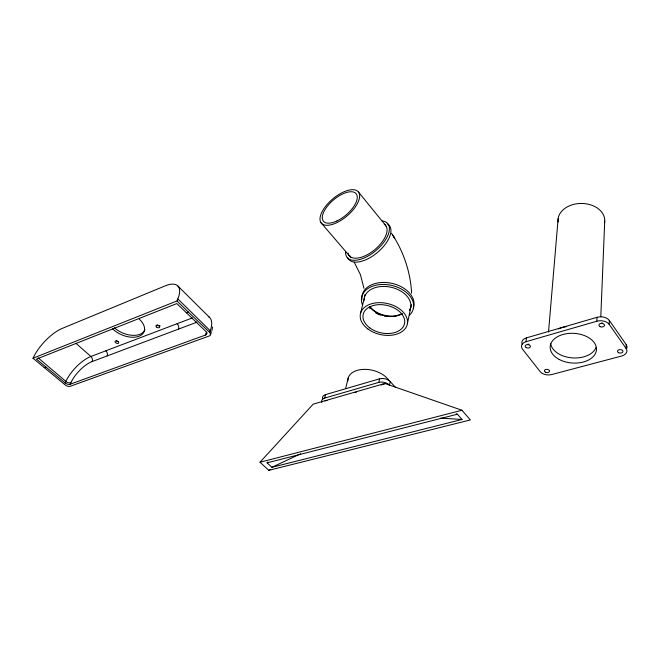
<?xml version="1.0" encoding="UTF-8"?>
<svg xmlns="http://www.w3.org/2000/svg" width="660" height="660" viewBox="0 0 660 660"><rect width="100%" height="100%" fill="white"/><g stroke="black" fill="none" stroke-linecap="round" stroke-linejoin="round"><path stroke-width="0.99" d="M364.477 297.899L364.526 296.637M526.449 337.87L526.053 341.674A8.737 5.635 5.7 0 0 522.472 349.115L540.111 371.588A8.613 5.412 5.3 0 0 551.628 374.575L621.563 356.045A9.124 5.783 2 0 0 626.125 348.488L626.2 344.578L609.345 320.479A9.223 6.039 2 0 0 597.019 317.32L526.449 337.87A8.704 5.643 5.6 0 0 522.258 344.338M626.125 348.488L609.213 324.39L609.345 320.479M600.79 316.701L604.733 220.984M526.053 341.674L596.846 321.214L597.019 317.32M548.518 332.071L558.137 218.617M212.578 327.005L211.876 330.817M364.642 295.804L364.922 294.575M407.401 323.697L410.743 307.403M322.757 398.995A7.458 4.463 14.6 0 1 325.52 394.614L379.574 378.815A7.763 4.785 12.4 0 1 390.217 381.596L389.466 385.176A7.78 4.777 12.5 0 0 378.79 382.387L324.613 398.104A7.483 4.455 14.6 0 0 321.849 402.476M378.79 382.387L379.574 378.815M345.601 388.649L348.175 378.097M360.558 313.286L364.526 297.198M324.613 398.104L325.52 394.614M210.094 334.307A4.158 2.574 20.1 0 0 210.226 330.742L177.837 298.906A30.855 12.853 -45.5 0 0 165.198 285.863L62.114 328.449A28.677 10.725 -47.4 0 0 33.965 356.317L33 358.223L65.257 384.978A3.778 2.005 22.1 0 0 70.315 386.257L209.253 335.989A4.166 2.533 19.1 0 0 209.632 332.359L210.226 330.742A30.112 13.654 -45.8 0 0 208.494 316.61M205.474 335.041A4.166 2.533 19.3 0 0 205.837 331.411L176.831 303.559L36.424 359.123L65.109 382.94A3.787 2.021 22.2 0 0 70.174 384.227L205.474 335.041L206.069 333.44A23.248 10.568 -45.8 0 0 206.506 332.161M33 358.223L177.004 300.943L177.837 298.906M70.174 384.227L70.876 382.734A21.648 8.852 -47.8 0 1 92.169 361.548L195.748 322.641A23.248 10.568 -45.8 0 1 196.96 322.228M65.109 382.94L65.843 381.397A25.517 10.362 -47.8 0 1 90.89 356.491L192.39 317.897M259.982 462.247L313.178 404.159L384.879 383.485L461.951 410.264L470.398 419.933L268.793 470.324L259.982 462.247L461.951 410.264M456.209 413.795L457.388 414.208L462.033 419.471L271.903 467.305L267.077 462.858L267.828 462.033M401.981 313.863L395.95 315.851M271.903 467.305L299.252 454.435M300.061 454.047L300.605 453.791M268.793 470.324L270.649 469.45M44.162 367.67L45.763 367.051M186.301 312.823L188.323 312.04L209.632 332.359M267.077 462.858L457.388 414.208M440.748 418.11L462.033 419.471M38.156 357.877L65.843 381.397A3.787 2.046 23.2 0 0 70.876 382.734M75.801 343.183L90.89 356.491A3.721 2.722 68.4 0 1 92.169 361.548M177.004 300.943L188.323 312.04M177.787 285.912L209.599 317.485M390.217 381.596L395.645 387.536M321.024 222.75L349.8 256.27M358.355 191.887A24.23 11.113 -40.3 0 1 336.658 222.742A24.23 11.113 -40.3 0 1 324.456 207.85A24.23 11.113 -40.3 0 1 358.355 191.887L385.621 225.407M391.528 233.285C403.367 250.965 410.495 271.854 411.609 293.123M354.255 262.267L360.385 274.568L363.974 288.337M558.327 328.903A26.004 16.756 3.7 0 1 566.173 326.675M596.095 347.366A23.1 14.883 3.7 0 1 572.137 357.885A23.1 14.883 3.7 0 1 550.696 343.728M558.129 222.007A23.364 16.937 0.2 0 1 581.823 203.462A23.364 16.937 0.2 0 1 604.535 222.709M626.2 344.578A9.1 5.783 1.9 0 1 626.703 348.455M596.846 321.214A9.257 6.031 2.1 0 1 609.213 324.39M528.949 344.182A2.607 1.691 5.7 0 1 527.934 344.19M602.547 323.07A2.772 1.815 2 0 1 601.458 323.087M347.902 380.853A21.797 13.406 13 0 1 364.526 369.361A21.797 13.406 13 0 1 389.004 380.655M354.832 392.436A19.684 11.797 13.2 0 1 356.441 392.147M325.025 400.933A2.244 1.337 14.7 0 1 326.997 400.628M381.224 385.135A2.335 1.435 12.4 0 1 384.17 384.417M105.864 350.798A3.77 2.714 68.5 0 1 107.168 355.921M206.993 332.854A4.166 2.566 20.3 0 1 206.069 333.44M195.962 321.733A4.043 2.607 69 0 1 195.748 322.641M177.119 323.705A3.985 2.632 68.9 0 1 178.538 329.109M139.334 319.168A19.255 11.476 23 0 1 138.649 336.385A19.255 11.476 23 0 1 112.39 328.564M144.952 329.604A19.223 11.492 23 0 1 132.313 335.329A19.223 11.492 23 0 1 114.361 327.748M118.627 341.55A1.922 1.122 22.9 0 1 116.573 340.882A1.93 1.122 22.9 0 0 115.549 342.606A1.93 1.122 22.9 0 0 118.643 342.986A1.93 1.122 22.9 0 0 116.515 340.906M160.05 325.71A1.98 1.204 22 0 1 157.27 325.066M384.252 224.185A23.661 11.682 -40 0 1 374.088 250.222A23.661 11.682 -40 0 1 348.043 253.143M387.156 223.789A26.408 13.093 -40 0 1 378.007 251.996A26.408 13.093 -40 0 1 347.787 257.747M401.825 314.02A20.872 14.099 12.4 0 1 369.674 306.776M362.002 299.302A26.417 17.861 12.4 0 1 390.266 283.024A26.417 17.861 12.4 0 1 413.201 308.377M362.447 304.879A26.466 17.853 12.4 0 1 391.24 285.31A26.466 17.853 12.4 0 1 409.579 315.076M395.909 315.785A21.029 14.157 12.3 0 1 369.913 306.496M402.27 313.731A20.93 14.107 12.1 0 1 402.006 313.879M385.82 316.503A22.275 15.015 12.1 0 1 384.722 316.288M380.911 315.241A22.275 15.015 12.1 0 1 375.73 312.923M370.202 308.707A22.275 15.015 12.1 0 1 369.674 308.137M411.337 304.681A23.735 16.046 12.4 0 1 409.819 309.408M364.147 300.465A23.677 15.972 12.4 0 1 390.992 287.248A23.677 15.972 12.4 0 1 409.695 310.546M350.938 257.656A23.628 11.715 -40 0 1 349.767 255.568M386.034 226.24A23.628 11.715 -40 0 1 386.512 226.619M382.107 220.935A26.441 13.06 -40 0 1 375.986 250.519A26.441 13.06 -40 0 1 345.592 251.716M394.639 238.161L392.815 235.24L394.639 238.161M559.235 359.469A23.199 14.866 3.8 0 0 596.293 351.029A23.199 14.866 3.8 0 0 564.432 334.108A23.199 14.866 3.8 0 0 559.235 359.469M526.276 347.614A2.615 1.691 5.8 0 0 530.384 346.624A2.615 1.691 5.8 0 0 526.696 344.71A2.615 1.691 5.8 0 0 526.276 347.614M545.457 372.19A2.582 1.617 5.3 0 0 549.533 371.275A2.582 1.617 5.3 0 0 545.935 369.418A2.582 1.617 5.3 0 0 545.457 372.19M600.204 326.7A2.78 1.815 2.1 0 0 604.469 325.322A2.78 1.815 2.1 0 0 600.394 323.557A2.78 1.815 2.1 0 0 600.204 326.7M618.725 352.77A2.739 1.732 1.9 0 0 622.949 351.491A2.739 1.732 1.9 0 0 618.964 349.775A2.739 1.732 1.9 0 0 618.725 352.77M156.404 326.923A1.98 1.204 22 0 0 159.629 327.302A1.98 1.204 22 0 0 157.501 325.132A1.98 1.204 22 0 0 156.404 326.923M336.947 220.935A21.384 9.801 -40.3 0 0 356.152 193.71A21.384 9.801 -40.3 0 0 326.246 207.743A21.384 9.801 -40.3 0 0 336.947 220.935M367.909 328.993A24.008 15.914 12.6 0 0 406.997 325.298A24.008 15.914 12.6 0 0 376.678 302.783A24.008 15.914 12.6 0 0 367.909 328.993M369.79 327.904A21.186 14.041 12.6 0 0 404.266 324.588A21.186 14.041 12.6 0 0 377.454 304.755A21.186 14.041 12.6 0 0 369.79 327.904"/></g></svg>
